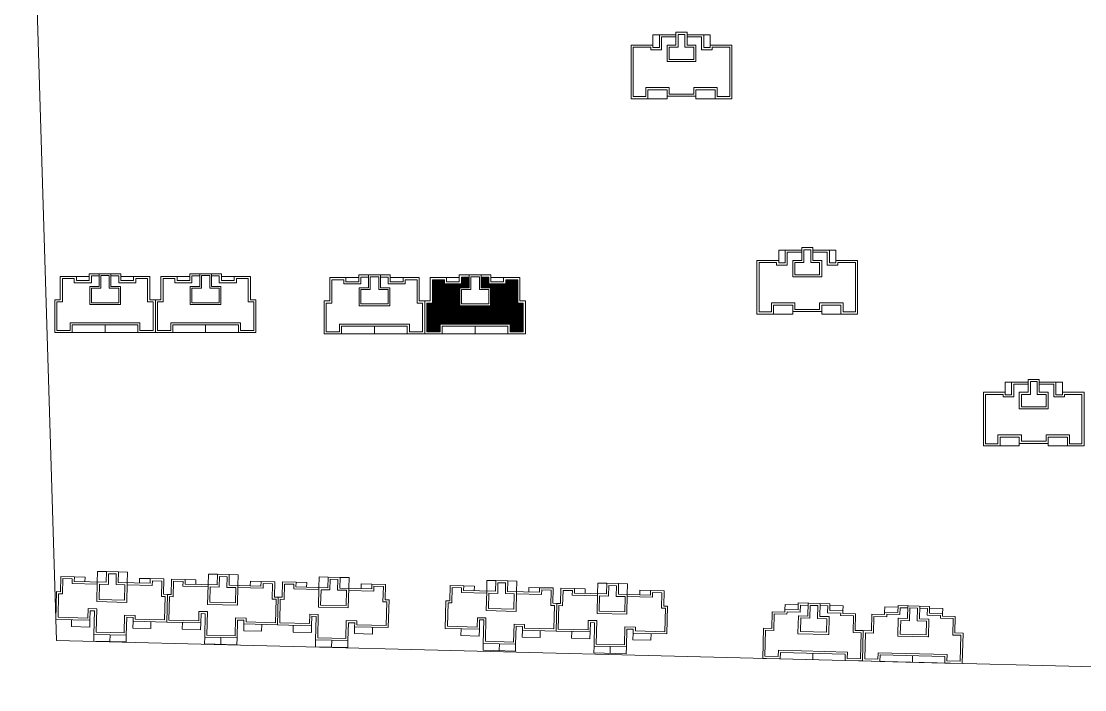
# Model space of a CAD drawing. Extents: x 195225 to 258225, y 4041 to 48538.
# Drawn here: x 198735 to 201229, y 7059 to 8627 of the extents above; entities that cross this region are included whole.
import ezdxf

# ---------------------------------------------------------------- set-up
doc = ezdxf.new("R2010")
doc.units = 0
doc.header["$LTSCALE"] = 1000
doc.header["$MEASUREMENT"] = 0
doc.layers.add('140', color=2, linetype='Continuous', lineweight=5)
doc.layers.add('s2', color=1, linetype='Continuous', lineweight=5)

msp = doc.modelspace()

# ---------------------------------------------------------------- hatches: boundary and pattern name
at = {"layer": 's2', "linetype": 'ByBlock'}
h = msp.add_hatch(dxfattribs=at)
h.set_pattern_fill('ANSI31', color=256, scale=1.2, style=0)
h.set_pattern_definition([(45, (161873.8353, 34886.7683), (-1.34703842, 1.34703842), [])])
h.paths.add_polyline_path([(199912.1, 7965.6), (199899.1, 7965.6), (199899.1, 8020.6), (199871.1, 8020.6), (199871.1, 8010.6), (199831.1, 8010.6), (199831.1, 8026.6), (199813.1, 8026.6), (199813.1, 8001.6), (199835.1, 8001.6), (199835.1, 7959.6), (199763.1, 7959.6), (199763.1, 8001.6), (199785.1, 8001.6), (199785.1, 8026.6), (199767.1, 8026.6), (199767.1, 8010.6), (199727.1, 8010.6), (199727.1, 8020.6), (199699.1, 8020.6), (199699.1, 7965.6), (199686.1, 7965.6), (199686.1, 7898.6), (199717.1, 7898.6), (199717.1, 7916.6), (199799.1, 7916.6), (199881.1, 7916.6), (199881.1, 7898.6), (199912.1, 7898.6)])

# ---------------------------------------------------------------- linework, layer by layer
at = {"layer": '140', "color": 7}
for p, q in [((198734.6, 9852.3), (198817.4, 7174.3)), ((200216.3, 8595), (200231.3, 8595)), ((200216.3, 8571), (200216.3, 8595)), ((200231.3, 8595), (200231.3, 8565)), ((200270.3, 8595), (200231.3, 8595)), ((200236.3, 8590), (200236.3, 8560)), ((200270.3, 8590), (200236.3, 8590)), ((200270.3, 8601), (200270.3, 8595)), ((200296.3, 8601), (200270.3, 8601)), ((200270.3, 8595), (200270.3, 8571)), ((200275.3, 8596), (200275.3, 8595)), ((200291.3, 8596), (200275.3, 8596)), ((200275.3, 8595), (200275.3, 8566)), ((200291.3, 8566), (200291.3, 8596)), ((200296.3, 8595), (200296.3, 8601)), ((200296.3, 8571), (200296.3, 8601)), ((200335.3, 8595), (200296.3, 8595)), ((200330.3, 8590), (200296.3, 8590)), ((200330.3, 8560), (200330.3, 8590)), ((200350.3, 8595), (200335.3, 8595)), ((200335.3, 8565), (200335.3, 8595)), ((200350.3, 8571), (200350.3, 8595)), ((200165.3, 8571), (200165.3, 8445)), ((200198.3, 8571), (200165.3, 8571)), ((200170.3, 8566), (200170.3, 8450)), ((200198.3, 8566), (200170.3, 8566)), ((200216.3, 8571), (200198.3, 8571)), ((200211.3, 8566), (200198.3, 8566)), ((200211.3, 8560), (200211.3, 8566)), ((200236.3, 8560), (200211.3, 8560)), ((200216.3, 8565), (200216.3, 8571)), ((200231.3, 8565), (200216.3, 8565)), ((200249.3, 8571), (200249.3, 8532)), ((200270.3, 8571), (200249.3, 8571)), ((200254.3, 8566), (200254.3, 8537)), ((200275.3, 8566), (200254.3, 8566)), ((200312.3, 8566), (200291.3, 8566)), ((200317.3, 8571), (200296.3, 8571)), ((200312.3, 8537), (200312.3, 8566)), ((200317.3, 8532), (200317.3, 8571)), ((200355.3, 8560), (200330.3, 8560)), ((200350.3, 8565), (200335.3, 8565)), ((200350.3, 8571), (200350.3, 8565)), ((200368.3, 8571), (200350.3, 8571)), ((200355.3, 8566), (200355.3, 8560)), ((200368.3, 8566), (200355.3, 8566)), ((200401.3, 8571), (200368.3, 8571)), ((200396.3, 8566), (200368.3, 8566)), ((200396.3, 8450), (200396.3, 8566)), ((200401.3, 8445), (200401.3, 8571)), ((200249.3, 8532), (200317.3, 8532)), ((200254.3, 8537), (200312.3, 8537)), ((200199.3, 8471), (200254.3, 8471)), ((200199.3, 8450), (200199.3, 8471)), ((200204.3, 8466), (200249.3, 8466)), ((200204.3, 8445), (200204.3, 8466)), ((200249.3, 8466), (200249.3, 8451)), ((200254.3, 8471), (200254.3, 8456)), ((200312.3, 8471), (200367.3, 8471)), ((200312.3, 8456), (200312.3, 8471)), ((200317.3, 8466), (200362.3, 8466)), ((200317.3, 8451), (200317.3, 8466)), ((200362.3, 8466), (200362.3, 8445)), ((200367.3, 8471), (200367.3, 8450)), ((200165.3, 8445), (200204.3, 8445)), ((200170.3, 8450), (200199.3, 8450)), ((200204.3, 8445), (200249.3, 8445)), ((200249.3, 8445), (200249.3, 8451)), ((200249.3, 8451), (200283.3, 8451)), ((200254.3, 8456), (200283.3, 8456)), ((200283.3, 8456), (200312.3, 8456)), ((200283.3, 8451), (200317.3, 8451)), ((200317.3, 8445), (200317.3, 8451)), ((200362.3, 8445), (200317.3, 8445)), ((200362.3, 8445), (200401.3, 8445)), ((200367.3, 8450), (200396.3, 8450)), ((200511.3, 8089.9), (200526.3, 8089.9)), ((200511.3, 8065.9), (200511.3, 8089.9)), ((200526.3, 8089.9), (200526.3, 8059.9)), ((200565.3, 8089.9), (200526.3, 8089.9)), ((200531.3, 8084.9), (200531.3, 8054.9)), ((200565.3, 8084.9), (200531.3, 8084.9)), ((200565.3, 8095.9), (200565.3, 8089.9)), ((200591.3, 8095.9), (200565.3, 8095.9)), ((200565.3, 8089.9), (200565.3, 8065.9)), ((200570.3, 8090.9), (200570.3, 8089.9)), ((200586.3, 8090.9), (200570.3, 8090.9)), ((200570.3, 8089.9), (200570.3, 8060.9)), ((200586.3, 8060.9), (200586.3, 8090.9)), ((200591.3, 8089.9), (200591.3, 8095.9)), ((200591.3, 8065.9), (200591.3, 8095.9)), ((200630.3, 8089.9), (200591.3, 8089.9)), ((200625.3, 8084.9), (200591.3, 8084.9)), ((200625.3, 8054.9), (200625.3, 8084.9)), ((200645.3, 8089.9), (200630.3, 8089.9)), ((200630.3, 8059.9), (200630.3, 8089.9)), ((200645.3, 8065.9), (200645.3, 8089.9)), ((200460.3, 8065.9), (200460.3, 7939.9)), ((200493.3, 8065.9), (200460.3, 8065.9)), ((200465.3, 8060.9), (200465.3, 7944.9)), ((200493.3, 8060.9), (200465.3, 8060.9)), ((200511.3, 8065.9), (200493.3, 8065.9)), ((200506.3, 8060.9), (200493.3, 8060.9)), ((200506.3, 8054.9), (200506.3, 8060.9)), ((200511.3, 8059.9), (200511.3, 8065.9)), ((200526.3, 8059.9), (200511.3, 8059.9)), ((200544.3, 8065.9), (200544.3, 8026.9)), ((200565.3, 8065.9), (200544.3, 8065.9)), ((200549.3, 8060.9), (200549.3, 8031.9)), ((200570.3, 8060.9), (200549.3, 8060.9)), ((200607.3, 8060.9), (200586.3, 8060.9)), ((200612.3, 8065.9), (200591.3, 8065.9)), ((200607.3, 8031.9), (200607.3, 8060.9)), ((200612.3, 8026.9), (200612.3, 8065.9)), ((200645.3, 8059.9), (200630.3, 8059.9)), ((200645.3, 8065.9), (200645.3, 8059.9)), ((200663.3, 8065.9), (200645.3, 8065.9)), ((200650.3, 8060.9), (200650.3, 8054.9)), ((200663.3, 8060.9), (200650.3, 8060.9)), ((200696.3, 8065.9), (200663.3, 8065.9)), ((200691.3, 8060.9), (200663.3, 8060.9)), ((200691.3, 7944.9), (200691.3, 8060.9)), ((200696.3, 7939.9), (200696.3, 8065.9)), ((198894.1, 8034.4), (198968.1, 8034.4)), ((198894.1, 8018.4), (198894.1, 8034.4)), ((198917.1, 8034.4), (198917.1, 8004.4)), ((198945.1, 8004.4), (198945.1, 8034.4)), ((198968.1, 8034.4), (198968.1, 8018.4)), ((199130.1, 8034.4), (199204.1, 8034.4)), ((199130.1, 8018.4), (199130.1, 8034.4)), ((199153.1, 8034.4), (199153.1, 8004.4)), ((199181.1, 8004.4), (199181.1, 8034.4)), ((199204.1, 8034.4), (199204.1, 8018.4)), ((200531.3, 8054.9), (200506.3, 8054.9)), ((200650.3, 8054.9), (200625.3, 8054.9)), ((198826.1, 8028.4), (198864.1, 8028.4)), ((198826.1, 7973.4), (198826.1, 8028.4)), ((198831.1, 8023.4), (198859.1, 8023.4)), ((198831.1, 7968.4), (198831.1, 8023.4)), ((198859.1, 8023.4), (198859.1, 8013.4)), ((198859.1, 8013.4), (198899.1, 8013.4)), ((198862.1, 8028.4), (198864.1, 8028.4)), ((198864.1, 8028.4), (198894.1, 8028.4)), ((198864.1, 8028.4), (198864.1, 8018.4)), ((198864.1, 8018.4), (198894.1, 8018.4)), ((198899.1, 8029.4), (198917.1, 8029.4)), ((198899.1, 8013.4), (198899.1, 8029.4)), ((198941.1, 8030.4), (198921.1, 8030.4)), ((198921.1, 8030.4), (198921.1, 8000.4)), ((198941.1, 8000.4), (198941.1, 8030.4)), ((198945.1, 8029.4), (198963.1, 8029.4)), ((198963.1, 8029.4), (198963.1, 8013.4)), ((198963.1, 8013.4), (199003.1, 8013.4)), ((198998.1, 8028.4), (198968.1, 8028.4)), ((198968.1, 8018.4), (198998.1, 8018.4)), ((198998.1, 8028.4), (199036.1, 8028.4)), ((198998.1, 8018.4), (198998.1, 8028.4)), ((199003.1, 8023.4), (199031.1, 8023.4)), ((199003.1, 8013.4), (199003.1, 8023.4)), ((199031.1, 8023.4), (199031.1, 7968.4)), ((199036.1, 8028.4), (199036.1, 7973.4)), ((199062.1, 8028.4), (199100.1, 8028.4)), ((199062.1, 7973.4), (199062.1, 8028.4)), ((199067.1, 8023.4), (199095.1, 8023.4)), ((199067.1, 7968.4), (199067.1, 8023.4)), ((199095.1, 8023.4), (199095.1, 8013.4)), ((199095.1, 8013.4), (199135.1, 8013.4)), ((199098.1, 8028.4), (199100.1, 8028.4)), ((199100.1, 8028.4), (199130.1, 8028.4)), ((199100.1, 8028.4), (199100.1, 8018.4)), ((199100.1, 8018.4), (199130.1, 8018.4)), ((199135.1, 8029.4), (199153.1, 8029.4)), ((199135.1, 8013.4), (199135.1, 8029.4)), ((199177.1, 8030.4), (199157.1, 8030.4)), ((199157.1, 8030.4), (199157.1, 8000.4)), ((199177.1, 8000.4), (199177.1, 8030.4)), ((199181.1, 8029.4), (199199.1, 8029.4)), ((199199.1, 8029.4), (199199.1, 8013.4)), ((199199.1, 8013.4), (199239.1, 8013.4)), ((199234.1, 8028.4), (199204.1, 8028.4)), ((199204.1, 8018.4), (199234.1, 8018.4)), ((199234.1, 8028.4), (199272.1, 8028.4)), ((199234.1, 8018.4), (199234.1, 8028.4)), ((199239.1, 8023.4), (199267.1, 8023.4)), ((199239.1, 8013.4), (199239.1, 8023.4)), ((199267.1, 8023.4), (199267.1, 7968.4)), ((199272.1, 8028.4), (199272.1, 7973.4)), ((199458.1, 8025.6), (199496.1, 8025.6)), ((199458.1, 7970.6), (199458.1, 8025.6)), ((199463.1, 8020.6), (199491.1, 8020.6)), ((199463.1, 7965.6), (199463.1, 8020.6)), ((199491.1, 8020.6), (199491.1, 8010.6)), ((199491.1, 8010.6), (199531.1, 8010.6)), ((199494.1, 8025.6), (199496.1, 8025.6)), ((199496.1, 8025.6), (199526.1, 8025.6)), ((199496.1, 8025.6), (199496.1, 8015.6)), ((199496.1, 8015.6), (199526.1, 8015.6)), ((199526.1, 8031.6), (199600.1, 8031.6)), ((199526.1, 8015.6), (199526.1, 8031.6)), ((199531.1, 8026.6), (199549.1, 8026.6)), ((199531.1, 8010.6), (199531.1, 8026.6)), ((199549.1, 8031.6), (199549.1, 8001.6)), ((199573.1, 8027.6), (199553.1, 8027.6)), ((199553.1, 8027.6), (199553.1, 7997.6)), ((199573.1, 7997.6), (199573.1, 8027.6)), ((199577.1, 8001.6), (199577.1, 8031.6)), ((199577.1, 8026.6), (199595.1, 8026.6)), ((199595.1, 8026.6), (199595.1, 8010.6)), ((199595.1, 8010.6), (199635.1, 8010.6)), ((199600.1, 8031.6), (199600.1, 8015.6)), ((199630.1, 8025.6), (199600.1, 8025.6)), ((199600.1, 8015.6), (199630.1, 8015.6)), ((199630.1, 8025.6), (199668.1, 8025.6)), ((199630.1, 8015.6), (199630.1, 8025.6)), ((199635.1, 8020.6), (199663.1, 8020.6)), ((199635.1, 8010.6), (199635.1, 8020.6)), ((199663.1, 8020.6), (199663.1, 7965.6)), ((199668.1, 8025.6), (199668.1, 7970.6)), ((199694.1, 8025.6), (199732.1, 8025.6)), ((199694.1, 7970.6), (199694.1, 8025.6)), ((199699.1, 8020.6), (199727.1, 8020.6)), ((199699.1, 7965.6), (199699.1, 8020.6)), ((199727.1, 8020.6), (199727.1, 8010.6)), ((199727.1, 8010.6), (199767.1, 8010.6)), ((199730.1, 8025.6), (199732.1, 8025.6)), ((199732.1, 8025.6), (199762.1, 8025.6)), ((199732.1, 8025.6), (199732.1, 8015.6)), ((199732.1, 8015.6), (199762.1, 8015.6)), ((199762.1, 8031.6), (199836.1, 8031.6)), ((199762.1, 8015.6), (199762.1, 8031.6)), ((199767.1, 8026.6), (199785.1, 8026.6)), ((199767.1, 8010.6), (199767.1, 8026.6)), ((199785.1, 8031.6), (199785.1, 8001.6)), ((199809.1, 8027.6), (199789.1, 8027.6)), ((199789.1, 8027.6), (199789.1, 7997.6)), ((199809.1, 7997.6), (199809.1, 8027.6)), ((199813.1, 8001.6), (199813.1, 8031.6)), ((199813.1, 8026.6), (199831.1, 8026.6)), ((199831.1, 8026.6), (199831.1, 8010.6)), ((199831.1, 8010.6), (199871.1, 8010.6)), ((199836.1, 8031.6), (199836.1, 8015.6)), ((199866.1, 8025.6), (199836.1, 8025.6)), ((199836.1, 8015.6), (199866.1, 8015.6)), ((199866.1, 8025.6), (199904.1, 8025.6)), ((199866.1, 8015.6), (199866.1, 8025.6)), ((199871.1, 8020.6), (199899.1, 8020.6)), ((199871.1, 8010.6), (199871.1, 8020.6)), ((199899.1, 8020.6), (199899.1, 7965.6)), ((199904.1, 8025.6), (199904.1, 7970.6)), ((200544.3, 8026.9), (200612.3, 8026.9)), ((200549.3, 8031.9), (200607.3, 8031.9)), ((198895.1, 8004.4), (198895.1, 7962.4)), ((198917.1, 8004.4), (198895.1, 8004.4)), ((198899.1, 8000.4), (198899.1, 7966.4)), ((198921.1, 8000.4), (198899.1, 8000.4)), ((198963.1, 8000.4), (198941.1, 8000.4)), ((198967.1, 8004.4), (198945.1, 8004.4)), ((198963.1, 7966.4), (198963.1, 8000.4)), ((198967.1, 7962.4), (198967.1, 8004.4)), ((199131.1, 8004.4), (199131.1, 7962.4)), ((199153.1, 8004.4), (199131.1, 8004.4)), ((199135.1, 8000.4), (199135.1, 7966.4)), ((199157.1, 8000.4), (199135.1, 8000.4)), ((199199.1, 8000.4), (199177.1, 8000.4)), ((199203.1, 8004.4), (199181.1, 8004.4)), ((199199.1, 7966.4), (199199.1, 8000.4)), ((199203.1, 7962.4), (199203.1, 8004.4)), ((199527.1, 8001.6), (199527.1, 7959.6)), ((199549.1, 8001.6), (199527.1, 8001.6)), ((199531.1, 7997.6), (199531.1, 7963.6)), ((199553.1, 7997.6), (199531.1, 7997.6)), ((199595.1, 7997.6), (199573.1, 7997.6)), ((199599.1, 8001.6), (199577.1, 8001.6)), ((199595.1, 7963.6), (199595.1, 7997.6)), ((199599.1, 7959.6), (199599.1, 8001.6)), ((199763.1, 8001.6), (199763.1, 7959.6)), ((199785.1, 8001.6), (199763.1, 8001.6)), ((199767.1, 7997.6), (199767.1, 7963.6)), ((199789.1, 7997.6), (199767.1, 7997.6)), ((199831.1, 7997.6), (199809.1, 7997.6)), ((199835.1, 8001.6), (199813.1, 8001.6)), ((199831.1, 7963.6), (199831.1, 7997.6)), ((199835.1, 7959.6), (199835.1, 8001.6)), ((198813.1, 7973.4), (198826.1, 7973.4)), ((198813.1, 7896.4), (198813.1, 7973.4)), ((198818.1, 7968.4), (198831.1, 7968.4)), ((198818.1, 7901.4), (198818.1, 7968.4)), ((198895.1, 7963.4), (198895.1, 7962.4)), ((198895.1, 7962.4), (198967.1, 7962.4)), ((198899.1, 7966.4), (198963.1, 7966.4)), ((198966.1, 7962.4), (198967.1, 7962.4)), ((199031.1, 7968.4), (199044.1, 7968.4)), ((199036.1, 7973.4), (199049.1, 7973.4)), ((199044.1, 7968.4), (199044.1, 7901.4)), ((199049.1, 7973.4), (199049.1, 7896.4)), ((199049.1, 7973.4), (199062.1, 7973.4)), ((199049.1, 7896.4), (199049.1, 7973.4)), ((199054.1, 7968.4), (199067.1, 7968.4)), ((199054.1, 7901.4), (199054.1, 7968.4)), ((199131.1, 7963.4), (199131.1, 7962.4)), ((199131.1, 7962.4), (199203.1, 7962.4)), ((199135.1, 7966.4), (199199.1, 7966.4)), ((199202.1, 7962.4), (199203.1, 7962.4)), ((199267.1, 7968.4), (199280.1, 7968.4)), ((199272.1, 7973.4), (199285.1, 7973.4)), ((199280.1, 7968.4), (199280.1, 7901.4)), ((199285.1, 7973.4), (199285.1, 7896.4)), ((199445.1, 7970.6), (199458.1, 7970.6)), ((199445.1, 7893.6), (199445.1, 7970.6)), ((199450.1, 7965.6), (199463.1, 7965.6)), ((199450.1, 7898.6), (199450.1, 7965.6)), ((199527.1, 7960.6), (199527.1, 7959.6)), ((199527.1, 7959.6), (199599.1, 7959.6)), ((199531.1, 7963.6), (199595.1, 7963.6)), ((199598.1, 7959.6), (199599.1, 7959.6)), ((199663.1, 7965.6), (199676.1, 7965.6)), ((199668.1, 7970.6), (199681.1, 7970.6)), ((199676.1, 7965.6), (199676.1, 7898.6)), ((199681.1, 7970.6), (199681.1, 7893.6)), ((199681.1, 7970.6), (199694.1, 7970.6)), ((199681.1, 7893.6), (199681.1, 7970.6)), ((199686.1, 7965.6), (199699.1, 7965.6)), ((199686.1, 7898.6), (199686.1, 7965.6)), ((199763.1, 7960.6), (199763.1, 7959.6)), ((199763.1, 7959.6), (199835.1, 7959.6)), ((199767.1, 7963.6), (199831.1, 7963.6)), ((199834.1, 7959.6), (199835.1, 7959.6)), ((199899.1, 7965.6), (199912.1, 7965.6)), ((199904.1, 7970.6), (199917.1, 7970.6)), ((199912.1, 7965.6), (199912.1, 7898.6)), ((199917.1, 7970.6), (199917.1, 7893.6)), ((200494.3, 7965.9), (200549.3, 7965.9)), ((200494.3, 7944.9), (200494.3, 7965.9)), ((200499.3, 7960.9), (200544.3, 7960.9)), ((200499.3, 7939.9), (200499.3, 7960.9)), ((200544.3, 7960.9), (200544.3, 7945.9)), ((200549.3, 7965.9), (200549.3, 7950.9)), ((200607.3, 7965.9), (200662.3, 7965.9)), ((200607.3, 7950.9), (200607.3, 7965.9)), ((200612.3, 7960.9), (200657.3, 7960.9)), ((200612.3, 7945.9), (200612.3, 7960.9)), ((200657.3, 7960.9), (200657.3, 7939.9)), ((200662.3, 7965.9), (200662.3, 7944.9)), ((200460.3, 7939.9), (200499.3, 7939.9)), ((200465.3, 7944.9), (200494.3, 7944.9)), ((200499.3, 7939.9), (200544.3, 7939.9)), ((200544.3, 7939.9), (200544.3, 7945.9)), ((200544.3, 7945.9), (200578.3, 7945.9)), ((200549.3, 7950.9), (200578.3, 7950.9)), ((200578.3, 7950.9), (200607.3, 7950.9)), ((200578.3, 7945.9), (200612.3, 7945.9)), ((200612.3, 7939.9), (200612.3, 7945.9)), ((200657.3, 7939.9), (200612.3, 7939.9)), ((200657.3, 7939.9), (200696.3, 7939.9)), ((200662.3, 7944.9), (200691.3, 7944.9)), ((198849.1, 7919.4), (198849.1, 7901.4)), ((198931.1, 7919.4), (198849.1, 7919.4)), ((198854.1, 7914.4), (198854.1, 7896.4)), ((198931.1, 7914.4), (198854.1, 7914.4)), ((199013.1, 7919.4), (198931.1, 7919.4)), ((199008.1, 7914.4), (198931.1, 7914.4)), ((198931.1, 7914.4), (198931.1, 7896.4)), ((199008.1, 7896.4), (199008.1, 7914.4)), ((199013.1, 7901.4), (199013.1, 7919.4)), ((199085.1, 7919.4), (199085.1, 7901.4)), ((199167.1, 7919.4), (199085.1, 7919.4)), ((199090.1, 7914.4), (199090.1, 7896.4)), ((199167.1, 7914.4), (199090.1, 7914.4)), ((199249.1, 7919.4), (199167.1, 7919.4)), ((199244.1, 7914.4), (199167.1, 7914.4)), ((199167.1, 7914.4), (199167.1, 7896.4)), ((199244.1, 7896.4), (199244.1, 7914.4)), ((199249.1, 7901.4), (199249.1, 7919.4)), ((199481.1, 7916.6), (199481.1, 7898.6)), ((199563.1, 7916.6), (199481.1, 7916.6)), ((199486.1, 7911.6), (199486.1, 7893.6)), ((199563.1, 7911.6), (199486.1, 7911.6)), ((199645.1, 7916.6), (199563.1, 7916.6)), ((199640.1, 7911.6), (199563.1, 7911.6)), ((199563.1, 7911.6), (199563.1, 7893.6)), ((199640.1, 7893.6), (199640.1, 7911.6)), ((199645.1, 7898.6), (199645.1, 7916.6)), ((199717.1, 7916.6), (199717.1, 7898.6)), ((199799.1, 7916.6), (199717.1, 7916.6)), ((199722.1, 7911.6), (199722.1, 7893.6)), ((199799.1, 7911.6), (199722.1, 7911.6)), ((199881.1, 7916.6), (199799.1, 7916.6)), ((199876.1, 7911.6), (199799.1, 7911.6)), ((199799.1, 7911.6), (199799.1, 7893.6)), ((199876.1, 7893.6), (199876.1, 7911.6)), ((199881.1, 7898.6), (199881.1, 7916.6)), ((198854.1, 7896.4), (198813.1, 7896.4)), ((198849.1, 7901.4), (198818.1, 7901.4)), ((198931.1, 7896.4), (198854.1, 7896.4)), ((198931.1, 7896.4), (199008.1, 7896.4)), ((199049.1, 7896.4), (199008.1, 7896.4)), ((199044.1, 7901.4), (199013.1, 7901.4)), ((199090.1, 7896.4), (199049.1, 7896.4)), ((199085.1, 7901.4), (199054.1, 7901.4)), ((199167.1, 7896.4), (199090.1, 7896.4)), ((199167.1, 7896.4), (199244.1, 7896.4)), ((199285.1, 7896.4), (199244.1, 7896.4)), ((199280.1, 7901.4), (199249.1, 7901.4)), ((199486.1, 7893.6), (199445.1, 7893.6)), ((199481.1, 7898.6), (199450.1, 7898.6)), ((199563.1, 7893.6), (199486.1, 7893.6)), ((199563.1, 7893.6), (199640.1, 7893.6)), ((199681.1, 7893.6), (199640.1, 7893.6)), ((199676.1, 7898.6), (199645.1, 7898.6)), ((199722.1, 7893.6), (199681.1, 7893.6)), ((199717.1, 7898.6), (199686.1, 7898.6)), ((199799.1, 7893.6), (199722.1, 7893.6)), ((199799.1, 7893.6), (199876.1, 7893.6)), ((199917.1, 7893.6), (199876.1, 7893.6)), ((199912.1, 7898.6), (199881.1, 7898.6)), ((201096.6, 7786.5), (201096.6, 7780.5)), ((201122.6, 7786.5), (201096.6, 7786.5)), ((201122.6, 7780.5), (201122.6, 7786.5)), ((201122.6, 7756.5), (201122.6, 7786.5)), ((201042.6, 7780.5), (201057.6, 7780.5)), ((201042.6, 7756.5), (201042.6, 7780.5)), ((201057.6, 7780.5), (201057.6, 7750.5)), ((201096.6, 7780.5), (201057.6, 7780.5)), ((201062.6, 7775.5), (201062.6, 7745.5)), ((201096.6, 7775.5), (201062.6, 7775.5)), ((201096.6, 7780.5), (201096.6, 7756.5)), ((201101.6, 7781.5), (201101.6, 7780.5)), ((201117.6, 7781.5), (201101.6, 7781.5)), ((201101.6, 7780.5), (201101.6, 7751.5)), ((201117.6, 7751.5), (201117.6, 7781.5)), ((201161.6, 7780.5), (201122.6, 7780.5)), ((201156.6, 7775.5), (201122.6, 7775.5)), ((201156.6, 7745.5), (201156.6, 7775.5)), ((201176.6, 7780.5), (201161.6, 7780.5)), ((201161.6, 7750.5), (201161.6, 7780.5)), ((201176.6, 7756.5), (201176.6, 7780.5)), ((200991.6, 7756.5), (200991.6, 7630.5)), ((201024.6, 7756.5), (200991.6, 7756.5)), ((200996.6, 7751.5), (200996.6, 7635.5)), ((201024.6, 7751.5), (200996.6, 7751.5)), ((201042.6, 7756.5), (201024.6, 7756.5)), ((201037.6, 7751.5), (201024.6, 7751.5)), ((201037.6, 7745.5), (201037.6, 7751.5)), ((201062.6, 7745.5), (201037.6, 7745.5)), ((201042.6, 7750.5), (201042.6, 7756.5)), ((201057.6, 7750.5), (201042.6, 7750.5)), ((201075.6, 7756.5), (201075.6, 7717.5)), ((201096.6, 7756.5), (201075.6, 7756.5)), ((201080.6, 7751.5), (201080.6, 7722.5)), ((201101.6, 7751.5), (201080.6, 7751.5)), ((201138.6, 7751.5), (201117.6, 7751.5)), ((201143.6, 7756.5), (201122.6, 7756.5)), ((201138.6, 7722.5), (201138.6, 7751.5)), ((201143.6, 7717.5), (201143.6, 7756.5)), ((201181.6, 7745.5), (201156.6, 7745.5)), ((201176.6, 7750.5), (201161.6, 7750.5)), ((201176.6, 7756.5), (201176.6, 7750.5)), ((201194.6, 7756.5), (201176.6, 7756.5)), ((201181.6, 7751.5), (201181.6, 7745.5)), ((201194.6, 7751.5), (201181.6, 7751.5)), ((201227.6, 7756.5), (201194.6, 7756.5)), ((201222.6, 7751.5), (201194.6, 7751.5)), ((201222.6, 7635.5), (201222.6, 7751.5)), ((201227.6, 7630.5), (201227.6, 7756.5)), ((201075.6, 7717.5), (201143.6, 7717.5)), ((201080.6, 7722.5), (201138.6, 7722.5)), ((200996.6, 7635.5), (201025.6, 7635.5)), ((201025.6, 7656.5), (201080.6, 7656.5)), ((201025.6, 7635.5), (201025.6, 7656.5)), ((201030.6, 7651.5), (201075.6, 7651.5)), ((201030.6, 7630.5), (201030.6, 7651.5)), ((201075.6, 7651.5), (201075.6, 7636.5)), ((201075.6, 7630.5), (201075.6, 7636.5)), ((201075.6, 7636.5), (201109.6, 7636.5)), ((201080.6, 7656.5), (201080.6, 7641.5)), ((201080.6, 7641.5), (201109.6, 7641.5)), ((201109.6, 7641.5), (201138.6, 7641.5)), ((201109.6, 7636.5), (201143.6, 7636.5)), ((201138.6, 7656.5), (201193.6, 7656.5)), ((201138.6, 7641.5), (201138.6, 7656.5)), ((201143.6, 7651.5), (201188.6, 7651.5)), ((201143.6, 7636.5), (201143.6, 7651.5)), ((201143.6, 7630.5), (201143.6, 7636.5)), ((201188.6, 7651.5), (201188.6, 7630.5)), ((201193.6, 7656.5), (201193.6, 7635.5)), ((201193.6, 7635.5), (201222.6, 7635.5)), ((200991.6, 7630.5), (201030.6, 7630.5)), ((201030.6, 7630.5), (201075.6, 7630.5)), ((201188.6, 7630.5), (201143.6, 7630.5)), ((201188.6, 7630.5), (201227.6, 7630.5)), ((198913, 7311.4), (198913.7, 7336.4)), ((198913.7, 7336.4), (198934.7, 7335.9)), ((198934, 7310.9), (198934.7, 7335.9)), ((198934.7, 7335.9), (198962.6, 7335.2)), ((198962.6, 7335.2), (198962, 7310.2)), ((198962.6, 7335.2), (198983.6, 7334.7)), ((198983.6, 7334.7), (198983, 7309.7)), ((198826.4, 7288.5), (198827.3, 7324.5)), ((198827.3, 7324.5), (198859.3, 7323.7)), ((198831.3, 7283.4), (198832.2, 7319.4)), ((198832.2, 7319.4), (198854.2, 7318.9)), ((198854.2, 7318.9), (198853.9, 7307.9)), ((198859.3, 7323.7), (198859.1, 7312.7)), ((198859.1, 7312.7), (198934, 7310.9)), ((198859.3, 7323.7), (198884.3, 7323.1)), ((198884.3, 7323.1), (198884.1, 7312.1)), ((198913, 7311.4), (198911.9, 7265.4)), ((198939.5, 7330.8), (198938.9, 7305.8)), ((198957.5, 7330.3), (198939.5, 7330.8)), ((198956.9, 7305.3), (198957.5, 7330.3)), ((198962, 7310.2), (199037, 7308.3)), ((198981.9, 7263.7), (198983, 7309.7)), ((199012, 7309), (199012.3, 7319.9)), ((199012.3, 7319.9), (199037.3, 7319.3)), ((199037, 7308.3), (199037.3, 7319.3)), ((199037.3, 7319.3), (199069.3, 7318.5)), ((199041.9, 7303.2), (199042.2, 7314.2)), ((199042.2, 7314.2), (199064.1, 7313.7)), ((199064.1, 7313.7), (199063.3, 7277.7)), ((199069.3, 7318.5), (199068.4, 7282.5)), ((199086.4, 7282.1), (199087.3, 7318.1)), ((199087.3, 7318.1), (199119.3, 7317.3)), ((199091.2, 7277), (199092.1, 7313)), ((199092.1, 7313), (199114.1, 7312.4)), ((199114.1, 7312.4), (199113.9, 7301.4)), ((199119.3, 7317.3), (199119, 7306.3)), ((199119.3, 7317.3), (199144.2, 7316.7)), ((199144.2, 7316.7), (199144, 7305.7)), ((199173, 7305), (199173.6, 7330)), ((199173.6, 7330), (199194.6, 7329.4)), ((199194, 7304.4), (199194.6, 7329.4)), ((199194.6, 7329.4), (199222.6, 7328.7)), ((199199.4, 7324.3), (199198.8, 7299.3)), ((199217.4, 7323.9), (199199.4, 7324.3)), ((199216.8, 7298.9), (199217.4, 7323.9)), ((199222.6, 7328.7), (199221.9, 7303.8)), ((199222.6, 7328.7), (199243.6, 7328.2)), ((199243.6, 7328.2), (199242.9, 7303.2)), ((199271.9, 7302.5), (199272.2, 7313.5)), ((199272.2, 7313.5), (199297.2, 7312.9)), ((199296.9, 7301.9), (199297.2, 7312.9)), ((199297.2, 7312.9), (199329.2, 7312.1)), ((199329.2, 7312.1), (199328.3, 7276.1)), ((199346.3, 7275.7), (199347.2, 7311.7)), ((199347.2, 7311.7), (199379.2, 7310.9)), ((199379.2, 7310.9), (199378.9, 7299.9)), ((199379.2, 7310.9), (199404.2, 7310.2)), ((199404.2, 7310.2), (199403.9, 7299.2)), ((199432.9, 7298.5), (199433.5, 7323.5)), ((199433.5, 7323.5), (199454.5, 7323)), ((199453.9, 7298), (199454.5, 7323)), ((199454.5, 7323), (199482.5, 7322.3)), ((199459.4, 7317.9), (199458.8, 7292.9)), ((199477.4, 7317.4), (199459.4, 7317.9)), ((199476.7, 7292.4), (199477.4, 7317.4)), ((199482.5, 7322.3), (199481.9, 7297.3)), ((199482.5, 7322.3), (199503.5, 7321.8)), ((199503.5, 7321.8), (199502.9, 7296.8)), ((199826.3, 7290.2), (199826.9, 7315.2)), ((199826.9, 7315.2), (199847.9, 7314.7)), ((199847.3, 7289.7), (199847.9, 7314.7)), ((199847.9, 7314.7), (199875.9, 7314)), ((199852.8, 7309.6), (199852.1, 7284.6)), ((199870.8, 7309.1), (199852.8, 7309.6)), ((199870.1, 7284.1), (199870.8, 7309.1)), ((199875.9, 7314), (199875.3, 7289)), ((199875.9, 7314), (199896.9, 7313.5)), ((199896.9, 7313.5), (199896.3, 7288.5)), ((198815.8, 7223.8), (198817.5, 7288.8)), ((198817.5, 7288.8), (198826.4, 7288.5)), ((198853.9, 7307.9), (198912.9, 7306.4)), ((198917.9, 7306.3), (198917, 7270.3)), ((198938.9, 7305.8), (198917.9, 7306.3)), ((198977.9, 7304.8), (198956.9, 7305.3)), ((198977, 7268.8), (198977.9, 7304.8)), ((198982.9, 7304.7), (199041.9, 7303.2)), ((199113.9, 7301.4), (199172.8, 7300)), ((199119, 7306.3), (199194, 7304.4)), ((199173, 7305), (199171.8, 7259)), ((199177.8, 7299.8), (199176.9, 7263.9)), ((199198.8, 7299.3), (199177.8, 7299.8)), ((199237.8, 7298.4), (199216.8, 7298.9)), ((199221.9, 7303.8), (199296.9, 7301.9)), ((199236.9, 7262.4), (199237.8, 7298.4)), ((199241.8, 7257.2), (199242.9, 7303.2)), ((199242.8, 7298.2), (199301.8, 7296.8)), ((199301.8, 7296.8), (199302.1, 7307.8)), ((199302.1, 7307.8), (199324.1, 7307.2)), ((199324.1, 7307.2), (199323.2, 7271.2)), ((199351.2, 7270.5), (199352.1, 7306.5)), ((199352.1, 7306.5), (199374, 7306)), ((199374, 7306), (199373.8, 7295)), ((199373.8, 7295), (199432.8, 7293.5)), ((199378.9, 7299.9), (199453.9, 7298)), ((199432.9, 7298.5), (199431.7, 7252.5)), ((199437.8, 7293.4), (199436.9, 7257.4)), ((199458.8, 7292.9), (199437.8, 7293.4)), ((199497.7, 7291.9), (199476.7, 7292.4)), ((199481.9, 7297.3), (199556.8, 7295.5)), ((199496.8, 7255.9), (199497.7, 7291.9)), ((199501.7, 7250.8), (199502.9, 7296.8)), ((199502.7, 7291.8), (199561.7, 7290.3)), ((199531.9, 7296.1), (199532.1, 7307.1)), ((199532.1, 7307.1), (199557.1, 7306.5)), ((199556.8, 7295.5), (199557.1, 7306.5)), ((199557.1, 7306.5), (199589.1, 7305.7)), ((199561.7, 7290.3), (199562, 7301.3)), ((199562, 7301.3), (199584, 7300.8)), ((199584, 7300.8), (199583.1, 7264.8)), ((199589.1, 7305.7), (199588.2, 7269.7)), ((199739.7, 7267.4), (199740.6, 7303.3)), ((199740.6, 7303.3), (199772.6, 7302.6)), ((199744.6, 7262.2), (199745.5, 7298.2)), ((199745.5, 7298.2), (199767.4, 7297.7)), ((199767.4, 7297.7), (199767.2, 7286.7)), ((199767.2, 7286.7), (199826.2, 7285.2)), ((199772.6, 7302.6), (199772.3, 7291.6)), ((199772.3, 7291.6), (199847.3, 7289.7)), ((199772.6, 7302.6), (199797.6, 7301.9)), ((199797.6, 7301.9), (199797.3, 7290.9)), ((199826.3, 7290.2), (199825.1, 7244.2)), ((199831.2, 7285.1), (199830.3, 7249.1)), ((199852.1, 7284.6), (199831.2, 7285.1)), ((199891.1, 7283.6), (199870.1, 7284.1)), ((199875.3, 7289), (199950.2, 7287.2)), ((199895.1, 7242.5), (199896.3, 7288.5)), ((199925.2, 7287.8), (199925.5, 7298.8)), ((199925.5, 7298.8), (199950.5, 7298.1)), ((199950.2, 7287.2), (199950.5, 7298.1)), ((199950.5, 7298.1), (199982.5, 7297.4)), ((199955.1, 7282), (199955.4, 7293)), ((199955.4, 7293), (199977.4, 7292.5)), ((199977.4, 7292.5), (199976.5, 7256.5)), ((199982.5, 7297.4), (199981.6, 7261.4)), ((199999.6, 7260.9), (200000.5, 7296.9)), ((200000.5, 7296.9), (200032.5, 7296.1)), ((200004.5, 7255.8), (200005.4, 7291.8)), ((200005.4, 7291.8), (200027.4, 7291.2)), ((200027.4, 7291.2), (200027.1, 7280.2)), ((200032.5, 7296.1), (200032.2, 7285.1)), ((200032.2, 7285.1), (200107.2, 7283.3)), ((200032.5, 7296.1), (200057.5, 7295.5)), ((200057.5, 7295.5), (200057.2, 7284.5)), ((200086.2, 7283.8), (200086.8, 7308.8)), ((200086.8, 7308.8), (200107.8, 7308.3)), ((200107.2, 7283.3), (200107.8, 7308.3)), ((200107.8, 7308.3), (200135.8, 7307.6)), ((200112.7, 7303.1), (200112.1, 7278.1)), ((200130.7, 7302.7), (200112.7, 7303.1)), ((200130.1, 7277.7), (200130.7, 7302.7)), ((200135.8, 7307.6), (200135.2, 7282.6)), ((200135.8, 7307.6), (200156.8, 7307)), ((200156.8, 7307), (200156.2, 7282.1)), ((200185.2, 7281.3), (200185.4, 7292.3)), ((200185.4, 7292.3), (200210.4, 7291.7)), ((200210.2, 7280.7), (200210.4, 7291.7)), ((200210.4, 7291.7), (200242.4, 7290.9)), ((200215, 7275.6), (200215.3, 7286.6)), ((200215.3, 7286.6), (200237.3, 7286)), ((200237.3, 7286), (200236.4, 7250.1)), ((200242.4, 7290.9), (200241.5, 7254.9)), ((198821, 7228.7), (198822.3, 7283.6)), ((198822.3, 7283.6), (198831.3, 7283.4)), ((198911.9, 7265.4), (198981.9, 7263.7)), ((198917, 7270.3), (198977, 7268.8)), ((199063.3, 7277.7), (199072.2, 7277.5)), ((199068.4, 7282.5), (199077.4, 7282.3)), ((199072.2, 7277.5), (199070.9, 7222.5)), ((199077.4, 7282.3), (199075.8, 7217.3)), ((199075.8, 7217.3), (199077.4, 7282.3)), ((199077.4, 7282.3), (199086.4, 7282.1)), ((199080.9, 7222.2), (199082.2, 7277.2)), ((199082.2, 7277.2), (199091.2, 7277)), ((199176.9, 7263.9), (199236.9, 7262.4)), ((199323.2, 7271.2), (199332.2, 7271)), ((199328.3, 7276.1), (199337.3, 7275.9)), ((199332.2, 7271), (199330.8, 7216)), ((199337.3, 7275.9), (199335.7, 7210.9)), ((199335.7, 7210.9), (199337.3, 7275.9)), ((199337.3, 7275.9), (199346.3, 7275.7)), ((199340.8, 7215.8), (199342.2, 7270.8)), ((199342.2, 7270.8), (199351.2, 7270.5)), ((199583.1, 7264.8), (199592.1, 7264.6)), ((199588.2, 7269.7), (199597.2, 7269.5)), ((199592.1, 7264.6), (199590.7, 7209.6)), ((199597.2, 7269.5), (199595.6, 7204.5)), ((199729.1, 7202.6), (199730.7, 7267.6)), ((199730.7, 7267.6), (199739.7, 7267.4)), ((199734.2, 7207.5), (199735.6, 7262.5)), ((199735.6, 7262.5), (199744.6, 7262.2)), ((199890.2, 7247.6), (199891.1, 7283.6)), ((199896.1, 7283.5), (199955.1, 7282)), ((199981.6, 7261.4), (199990.6, 7261.1)), ((199990.6, 7261.1), (199989, 7196.2)), ((199989, 7196.2), (199990.6, 7261.1)), ((199990.6, 7261.1), (199999.6, 7260.9)), ((200027.1, 7280.2), (200086.1, 7278.8)), ((200086.2, 7283.8), (200085.1, 7237.8)), ((200091.1, 7278.7), (200090.2, 7242.7)), ((200112.1, 7278.1), (200091.1, 7278.7)), ((200151.1, 7277.2), (200130.1, 7277.7)), ((200135.2, 7282.6), (200210.2, 7280.7)), ((200150.2, 7241.2), (200151.1, 7277.2)), ((200155, 7236.1), (200156.2, 7282.1)), ((200156.1, 7277.1), (200215, 7275.6)), ((200557.3, 7262.2), (200556.9, 7246.2)), ((200631.3, 7260.3), (200557.3, 7262.2)), ((200580.3, 7261.6), (200579.6, 7232.6)), ((200607.5, 7230.9), (200608.3, 7260.9)), ((200630.9, 7244.3), (200631.3, 7260.3)), ((198891.5, 7248.9), (198890.9, 7226.9)), ((198911.5, 7248.4), (198891.5, 7248.9)), ((198896.4, 7243.8), (198895.8, 7221.8)), ((198906.4, 7243.5), (198896.4, 7243.8)), ((198905, 7188.6), (198906.4, 7243.5)), ((198910.1, 7193.4), (198911.5, 7248.4)), ((199151.4, 7242.5), (199150.9, 7220.5)), ((199171.4, 7242), (199151.4, 7242.5)), ((199156.3, 7237.4), (199155.7, 7215.4)), ((199166.3, 7237.1), (199156.3, 7237.4)), ((199164.9, 7182.1), (199166.3, 7237.1)), ((199170, 7187), (199171.4, 7242)), ((199171.8, 7259), (199241.8, 7257.2)), ((199411.3, 7236), (199410.8, 7214.1)), ((199431.3, 7235.5), (199411.3, 7236)), ((199430, 7180.6), (199431.3, 7235.5)), ((199431.7, 7252.5), (199501.7, 7250.8)), ((199436.9, 7257.4), (199496.8, 7255.9)), ((199825.1, 7244.2), (199895.1, 7242.5)), ((199830.3, 7249.1), (199890.2, 7247.6)), ((199976.5, 7256.5), (199985.5, 7256.3)), ((199985.5, 7256.3), (199984.1, 7201.3)), ((199994.1, 7201), (199995.5, 7256)), ((199995.5, 7256), (200004.5, 7255.8)), ((200085.1, 7237.8), (200155, 7236.1)), ((200090.2, 7242.7), (200150.2, 7241.2)), ((200236.4, 7250.1), (200245.4, 7249.8)), ((200241.5, 7254.9), (200250.5, 7254.7)), ((200245.4, 7249.8), (200244, 7194.8)), ((200250.5, 7254.7), (200248.9, 7189.7)), ((200495.8, 7241.7), (200494.8, 7202.7)), ((200525.8, 7240.9), (200495.8, 7241.7)), ((200500.6, 7236.6), (200499.7, 7197.6)), ((200530.6, 7235.8), (200500.6, 7236.6)), ((200525.9, 7246.9), (200525.8, 7240.9)), ((200525.9, 7246.9), (200526.2, 7258.9)), ((200556.9, 7246.2), (200525.9, 7246.9)), ((200526.2, 7258.9), (200557.2, 7258.2)), ((200530.8, 7241.8), (200530.6, 7235.8)), ((200561.8, 7241), (200530.8, 7241.8)), ((200562.2, 7257), (200561.8, 7241)), ((200580.2, 7256.6), (200562.2, 7257)), ((200585.2, 7256.4), (200584.4, 7226.4)), ((200603.2, 7256), (200585.2, 7256.4)), ((200602.4, 7226), (200603.2, 7256)), ((200626.2, 7255.4), (200608.2, 7255.9)), ((200625.8, 7239.4), (200626.2, 7255.4)), ((200656.7, 7238.6), (200625.8, 7239.4)), ((200661.9, 7243.5), (200630.9, 7244.3)), ((200662.2, 7255.5), (200631.2, 7256.3)), ((200656.6, 7232.6), (200656.7, 7238.6)), ((200661.7, 7237.5), (200661.9, 7243.5)), ((200691.7, 7236.7), (200661.7, 7237.5)), ((200661.9, 7243.5), (200662.2, 7255.5)), ((200690.7, 7197.8), (200691.7, 7236.7)), ((200729.7, 7235.8), (200728.7, 7196.8)), ((200759.7, 7235), (200729.7, 7235.8)), ((200759.8, 7241), (200759.7, 7235)), ((200759.8, 7241), (200760.1, 7253)), ((200790.8, 7240.2), (200759.8, 7241)), ((200760.1, 7253), (200791.1, 7252.2)), ((200764.7, 7235.9), (200764.6, 7229.9)), ((200795.7, 7235.1), (200764.7, 7235.9)), ((200791.2, 7256.2), (200790.8, 7240.2)), ((200865.2, 7254.3), (200791.2, 7256.2)), ((200796.1, 7251.1), (200795.7, 7235.1)), ((200814.1, 7250.6), (200796.1, 7251.1)), ((200814.2, 7255.6), (200813.5, 7226.6)), ((200819.1, 7250.5), (200818.3, 7220.5)), ((200837.1, 7250), (200819.1, 7250.5)), ((200836.3, 7220.1), (200837.1, 7250)), ((200841.5, 7224.9), (200842.2, 7254.9)), ((200860.1, 7249.5), (200842.1, 7249.9)), ((200859.7, 7233.5), (200860.1, 7249.5)), ((200864.8, 7238.3), (200865.2, 7254.3)), ((200895.8, 7237.6), (200864.8, 7238.3)), ((200896.1, 7249.6), (200865.1, 7250.3)), ((200895.6, 7231.6), (200895.8, 7237.6)), ((200895.8, 7237.6), (200896.1, 7249.6)), ((198895.8, 7221.8), (198815.8, 7223.8)), ((198890.9, 7226.9), (198821, 7228.7)), ((198852.8, 7222.9), (198852.4, 7206.9)), ((198895.4, 7205.8), (198895.8, 7221.8)), ((198977.1, 7233.8), (198976.1, 7191.8)), ((199002.1, 7233.2), (198977.1, 7233.8)), ((198982, 7228.7), (198981, 7186.7)), ((198997, 7228.3), (198982, 7228.7)), ((198996.4, 7203.3), (198996.8, 7219.3)), ((198996.8, 7219.3), (198997, 7228.3)), ((199075.8, 7217.3), (198996.8, 7219.3)), ((199001.9, 7224.2), (199002.1, 7233.2)), ((199070.9, 7222.5), (199001.9, 7224.2)), ((199038.8, 7218.3), (199038.4, 7202.3)), ((199155.7, 7215.4), (199075.8, 7217.3)), ((199150.9, 7220.5), (199080.9, 7222.2)), ((199112.8, 7216.4), (199112.4, 7200.4)), ((199155.3, 7199.4), (199155.7, 7215.4)), ((199237.1, 7227.4), (199236, 7185.4)), ((199262.1, 7226.7), (199237.1, 7227.4)), ((199241.9, 7222.2), (199240.9, 7180.2)), ((199256.9, 7221.9), (199241.9, 7222.2)), ((199256.3, 7196.9), (199256.7, 7212.9)), ((199256.7, 7212.9), (199256.9, 7221.9)), ((199335.7, 7210.9), (199256.7, 7212.9)), ((199261.8, 7217.7), (199262.1, 7226.7)), ((199330.8, 7216), (199261.8, 7217.7)), ((199298.7, 7211.8), (199298.3, 7195.8)), ((199415.7, 7208.9), (199335.7, 7210.9)), ((199410.8, 7214.1), (199340.8, 7215.8)), ((199372.7, 7210), (199372.3, 7194)), ((199416.2, 7230.9), (199415.7, 7208.9)), ((199426.2, 7230.7), (199416.2, 7230.9)), ((199424.8, 7175.7), (199426.2, 7230.7)), ((199497, 7220.9), (199495.9, 7178.9)), ((199522, 7220.3), (199497, 7220.9)), ((199501.9, 7215.8), (199500.8, 7173.8)), ((199516.9, 7215.4), (199501.9, 7215.8)), ((199516.6, 7206.4), (199516.9, 7215.4)), ((199521.7, 7211.3), (199522, 7220.3)), ((199590.7, 7209.6), (199521.7, 7211.3)), ((199804.7, 7227.7), (199804.2, 7205.7)), ((199824.7, 7227.2), (199804.7, 7227.7)), ((199809.6, 7222.6), (199809.1, 7200.6)), ((199819.6, 7222.4), (199809.6, 7222.6)), ((199818.2, 7167.4), (199819.6, 7222.4)), ((199823.4, 7172.3), (199824.7, 7227.2)), ((199890.4, 7212.6), (199889.3, 7170.6)), ((199915.4, 7212), (199890.4, 7212.6)), ((199915.1, 7203), (199915.4, 7212)), ((200064.6, 7221.3), (200064.1, 7199.3)), ((200084.6, 7220.8), (200064.6, 7221.3)), ((200069.5, 7216.2), (200069, 7194.2)), ((200079.5, 7215.9), (200069.5, 7216.2)), ((200078.2, 7160.9), (200079.5, 7215.9)), ((200083.3, 7165.8), (200084.6, 7220.8)), ((200557.6, 7232.1), (200556.5, 7191.2)), ((200558.5, 7232.1), (200557.6, 7232.1)), ((200579.5, 7231.6), (200558.5, 7232.1)), ((200563.4, 7227), (200562.6, 7195)), ((200584.4, 7226.4), (200563.4, 7227)), ((200579.6, 7232.6), (200579.5, 7231.6)), ((200624.4, 7225.4), (200602.4, 7226)), ((200608.5, 7230.8), (200607.5, 7230.9)), ((200629.5, 7230.3), (200608.5, 7230.8)), ((200623.6, 7193.5), (200624.4, 7225.4)), ((200628.5, 7188.3), (200629.5, 7229.3)), ((200629.5, 7229.3), (200629.5, 7230.3)), ((200686.6, 7231.9), (200656.6, 7232.6)), ((200685.6, 7192.9), (200686.6, 7231.9)), ((200734.6, 7230.6), (200733.6, 7191.7)), ((200764.6, 7229.9), (200734.6, 7230.6)), ((200791.5, 7226.2), (200790.4, 7185.2)), ((200792.5, 7226.2), (200791.5, 7226.2)), ((200813.5, 7225.6), (200792.5, 7226.2)), ((200797.4, 7221), (200796.5, 7189.1)), ((200818.3, 7220.5), (200797.4, 7221)), ((200813.5, 7226.6), (200813.5, 7225.6)), ((200858.3, 7219.5), (200836.3, 7220.1)), ((200842.5, 7224.9), (200841.5, 7224.9)), ((200863.5, 7224.4), (200842.5, 7224.9)), ((200857.5, 7187.5), (200858.3, 7219.5)), ((200890.7, 7232.7), (200859.7, 7233.5)), ((200862.4, 7182.4), (200863.4, 7223.4)), ((200863.4, 7223.4), (200863.5, 7224.4)), ((200890.5, 7226.7), (200890.7, 7232.7)), ((200920.5, 7225.9), (200890.5, 7226.7)), ((200925.6, 7230.8), (200895.6, 7231.6)), ((200919.5, 7186.9), (200920.5, 7225.9)), ((200924.6, 7191.8), (200925.6, 7230.8)), ((198852.4, 7206.9), (198895.4, 7205.8)), ((198904.6, 7172.6), (198905, 7188.6)), ((198981, 7186.7), (198905, 7188.6)), ((198976.1, 7191.8), (198910.1, 7193.4)), ((198943, 7187.6), (198942.6, 7171.6)), ((198981, 7186.7), (198980.6, 7170.7)), ((199038.4, 7202.3), (198996.4, 7203.3)), ((199112.4, 7200.4), (199155.3, 7199.4)), ((199236, 7185.4), (199170, 7187)), ((199298.3, 7195.8), (199256.3, 7196.9)), ((199372.3, 7194), (199415.3, 7192.9)), ((199415.3, 7192.9), (199415.7, 7208.9)), ((199516.2, 7190.4), (199516.6, 7206.4)), ((199558.2, 7189.4), (199516.2, 7190.4)), ((199595.6, 7204.5), (199516.6, 7206.4)), ((199558.6, 7205.4), (199558.2, 7189.4)), ((199809.1, 7200.6), (199729.1, 7202.6)), ((199804.2, 7205.7), (199734.2, 7207.5)), ((199766.1, 7201.7), (199765.7, 7185.7)), ((199765.7, 7185.7), (199808.7, 7184.6)), ((199808.7, 7184.6), (199809.1, 7200.6)), ((199895.2, 7207.5), (199894.2, 7165.5)), ((199910.2, 7207.1), (199895.2, 7207.5)), ((199909.6, 7182.1), (199910, 7198.1)), ((199910, 7198.1), (199910.2, 7207.1)), ((199989, 7196.2), (199910, 7198.1)), ((199984.1, 7201.3), (199915.1, 7203)), ((199952, 7197.1), (199951.6, 7181.1)), ((200069, 7194.2), (199989, 7196.2)), ((200064.1, 7199.3), (199994.1, 7201)), ((200026, 7195.2), (200025.6, 7179.3)), ((200068.6, 7178.2), (200069, 7194.2)), ((200150.3, 7206.2), (200149.3, 7164.2)), ((200175.3, 7205.6), (200150.3, 7206.2)), ((200155.2, 7201.1), (200154.1, 7159.1)), ((200170.2, 7200.7), (200155.2, 7201.1)), ((200169.5, 7175.7), (200169.9, 7191.7)), ((200169.9, 7191.7), (200170.2, 7200.7)), ((200248.9, 7189.7), (200169.9, 7191.7)), ((200175.1, 7196.6), (200175.3, 7205.6)), ((200244, 7194.8), (200175.1, 7196.6)), ((200211.9, 7190.6), (200211.5, 7174.6)), ((200475.8, 7203.2), (200474, 7132.2)), ((200494.8, 7202.7), (200475.8, 7203.2)), ((200480.7, 7198.1), (200479.1, 7137.1)), ((200499.7, 7197.6), (200480.7, 7198.1)), ((200556.5, 7191.2), (200556.5, 7190.2)), ((200556.5, 7190.2), (200627.5, 7188.4)), ((200562.6, 7195), (200623.6, 7193.5)), ((200627.5, 7188.4), (200628.5, 7188.3)), ((200704.6, 7192.4), (200685.6, 7192.9)), ((200709.7, 7197.3), (200690.7, 7197.8)), ((200703, 7131.4), (200704.6, 7192.4)), ((200707.9, 7126.3), (200709.7, 7197.3)), ((200709.7, 7197.3), (200707.9, 7126.3)), ((200728.7, 7196.8), (200709.7, 7197.3)), ((200714.6, 7192.1), (200713, 7131.2)), ((200733.6, 7191.7), (200714.6, 7192.1)), ((200790.4, 7185.2), (200790.4, 7184.2)), ((200790.4, 7184.2), (200861.4, 7182.4)), ((200796.5, 7189.1), (200857.5, 7187.5)), ((200938.5, 7186.5), (200919.5, 7186.9)), ((200943.6, 7191.3), (200924.6, 7191.8)), ((200937, 7125.5), (200938.5, 7186.5)), ((200941.8, 7120.4), (200943.6, 7191.3)), ((198817.4, 7174.3), (203371.5, 7058.7)), ((198980.6, 7170.7), (198904.6, 7172.6)), ((199164.5, 7166.1), (199164.9, 7182.1)), ((199240.5, 7164.2), (199164.5, 7166.1)), ((199240.9, 7180.2), (199164.9, 7182.1)), ((199202.9, 7181.2), (199202.5, 7165.2)), ((199240.9, 7180.2), (199240.5, 7164.2)), ((199424.4, 7159.7), (199424.8, 7175.7)), ((199500.4, 7157.8), (199424.4, 7159.7)), ((199500.8, 7173.8), (199424.8, 7175.7)), ((199495.9, 7178.9), (199430, 7180.6)), ((199462.8, 7174.8), (199462.4, 7158.8)), ((199500.8, 7173.8), (199500.4, 7157.8)), ((199817.8, 7151.4), (199818.2, 7167.4)), ((199894.2, 7165.5), (199818.2, 7167.4)), ((199889.3, 7170.6), (199823.4, 7172.3)), ((199856.2, 7166.4), (199855.8, 7150.4)), ((199894.2, 7165.5), (199893.8, 7149.5)), ((199951.6, 7181.1), (199909.6, 7182.1)), ((200025.6, 7179.3), (200068.6, 7178.2)), ((200077.8, 7145), (200078.2, 7160.9)), ((200154.1, 7159.1), (200078.2, 7160.9)), ((200149.3, 7164.2), (200083.3, 7165.8)), ((200116.1, 7160), (200115.7, 7144)), ((200211.5, 7174.6), (200169.5, 7175.7)), ((200861.4, 7182.4), (200862.4, 7182.4)), ((199893.8, 7149.5), (199817.8, 7151.4)), ((200153.7, 7143.1), (200077.8, 7145)), ((200154.1, 7159.1), (200153.7, 7143.1)), ((200479.1, 7137.1), (200510.1, 7136.3)), ((200510.1, 7136.3), (200510.5, 7151.3)), ((200510.5, 7151.3), (200672.4, 7147.2)), ((200515, 7131.2), (200515.4, 7146.2)), ((200515.4, 7146.2), (200667.3, 7142.3)), ((200591.3, 7144.3), (200591, 7129.3)), ((200667.3, 7142.3), (200666.9, 7127.3)), ((200672.4, 7147.2), (200672.1, 7132.2)), ((200744, 7130.4), (200744.4, 7145.4)), ((200744.4, 7145.4), (200906.4, 7141.3)), ((200748.9, 7125.3), (200749.3, 7140.2)), ((200749.3, 7140.2), (200901.2, 7136.4)), ((200825.3, 7138.3), (200824.9, 7123.3)), ((200901.2, 7136.4), (200900.9, 7121.4)), ((200906.4, 7141.3), (200906, 7126.3)), ((200474, 7132.2), (200515, 7131.2)), ((200515, 7131.2), (200666.9, 7127.3)), ((200666.9, 7127.3), (200707.9, 7126.3)), ((200672.1, 7132.2), (200703, 7131.4)), ((200707.9, 7126.3), (200748.9, 7125.3)), ((200713, 7131.2), (200744, 7130.4)), ((200748.9, 7125.3), (200900.9, 7121.4)), ((200900.9, 7121.4), (200941.8, 7120.4)), ((200906, 7126.3), (200937, 7125.5))]:
    msp.add_line(p, q, dxfattribs=at)

doc.saveas('drawing.dxf')
